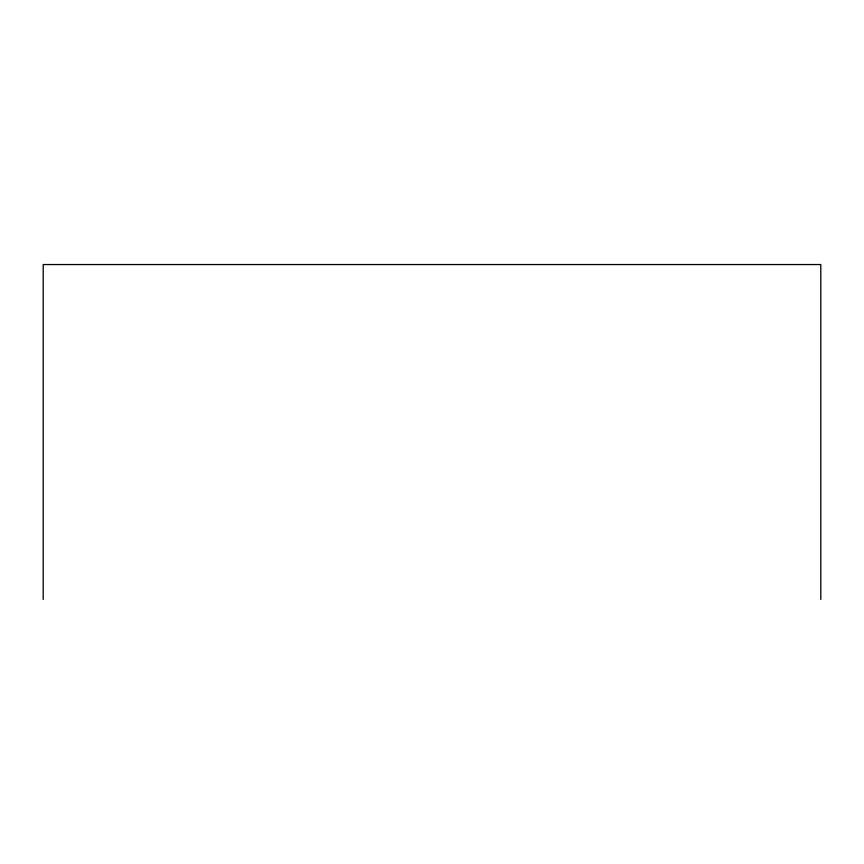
<?xml version="1.0" encoding="UTF-8"?>
<svg xmlns="http://www.w3.org/2000/svg" width="864" height="864" viewBox="0 0 864 864"><rect width="100%" height="100%" fill="white"/><g stroke="black" fill="none" stroke-linecap="round" stroke-linejoin="round"><path stroke-width="1.3" d="M820.8 599.443L820.8 264.557L43.2 264.557L43.2 599.443"/></g></svg>
